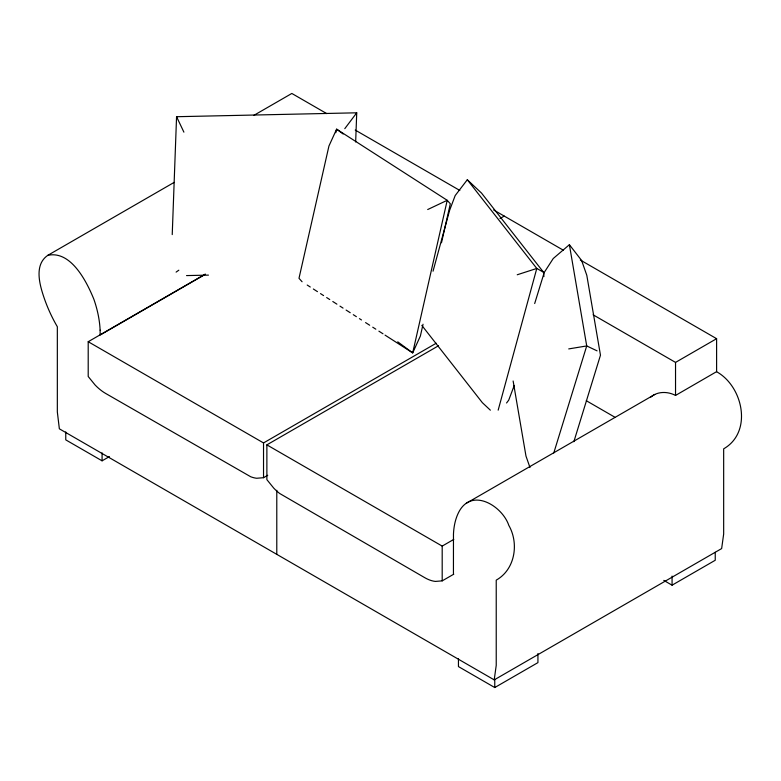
<?xml version="1.0" encoding="UTF-8"?>
<svg xmlns="http://www.w3.org/2000/svg" width="781" height="781" viewBox="0 0 781 781"><rect width="100%" height="100%" fill="white"/><g stroke="black" fill="none" stroke-linecap="round" stroke-linejoin="round"><path stroke-width="1.17" d="M172.23 234.603L176.565 116.711L356.732 112.806L355.658 141.976M174.163 182.383L47.817 255.328C34.276 264.554 39.343 283.62 43.707 296.692C47.202 307.138 51.78 317.223 57.335 326.741L57.335 411.958L59.356 428.818L494.207 679.88L496.228 665.353L496.228 580.137C515.099 569.544 519.18 543.469 508.812 525.379C502.486 506.449 473.188 487.881 459.687 510.481A83.46 48.188 60 0 0 453.468 534.136L453.439 573.781M335.82 132.711L336.621 129.168L447.22 200.307L450.315 203.753L441.49 242.735M423.038 324.232L420.373 336.045L412.69 352.895L385.033 335.108M433.035 271.192L449.622 210.333L455.186 195.562L467.302 179.757L481.516 193.073L543.556 272.276L543.927 276.572M498.171 410.152L536.791 268.449L467.302 179.757M534.682 303.536L544.269 272.384L553.251 258.511L569.388 244.707L581.611 260.464L586.804 275.312L600.472 355.189L573.85 441.724M553.778 452.97L586.716 345.944L569.388 244.707M514.269 385.433L508.695 400.194L506.557 402.986M344.782 128.67L356.732 112.806M650.837 397.08C657.602 391.125 667.901 391.359 675.536 395.44L716.607 371.649L716.607 338.69L580.293 259.995M176.115 272.11L178.82 270.197M253.923 115.334L291.83 93.456L326.702 113.587M267.737 475.278L263.529 477.708L256.676 478.255A40.202 23.205 60 0 1 250.691 476.742L105.669 393.458A39.88 23.03 60 0 1 95.057 384.945L88.204 376.491L88.204 341.717L205.081 274.238M205.423 274.238L100.134 335.029L100.134 330.138M500.006 218.504L504.214 216.073M65.76 431.913L65.76 439.869L102.077 460.829L109.447 456.573M88.204 341.717L263.529 442.934L436.208 343.24M453.781 574.181L442.192 580.869L435.339 581.415A39.88 23.03 60 0 1 424.727 577.667L279.715 493.504A40.202 23.205 60 0 1 273.731 488.105L266.877 479.641L266.877 444.867L438.502 345.778M593.121 314.821L675.536 362.404L716.607 338.69M466.364 503.237L654.771 394.464M266.877 444.867L442.192 546.095L453.781 539.407M494.207 679.88L721.644 548.574L723.665 534.048L723.665 448.831C752.894 432.069 743.102 386.38 716.607 371.736M458.447 658.627L458.447 666.583L494.763 687.544L537.933 662.62L537.933 653.531M663.772 580.39L672.07 585.184L715.24 560.26L715.24 552.304M427.695 209.542L447.22 200.307L412.69 352.895L397.754 341.834M517.237 274.766L536.791 268.449L543.556 272.276M47.817 255.328C70.964 250.271 86.671 281.541 93.876 299.279A83.46 48.188 60 0 1 100.105 330.129M568.724 348.912L586.716 345.944L597.084 350.864M186.532 275.586L208.449 275.117M355.228 130.056L459.833 190.457M493.651 209.972L563.394 250.242M586.287 400.702L614.803 417.171M307.206 285.045L310.272 287.017M313.347 288.999L317.447 291.635M320.513 293.607L323.588 295.589M326.663 297.561L329.738 299.533M332.804 301.515L336.904 304.151M339.979 306.123L343.044 308.105M346.12 310.077L350.22 312.712M353.285 314.684L356.361 316.666M359.436 318.638L361.476 319.956M365.576 322.592L369.677 325.228M372.742 327.2L375.817 329.182M378.892 331.154L382.983 333.79M343.152 134L336.621 129.168L328.938 146.018L298.996 278.3L302.081 281.756M490.361 410.181L482.375 402.693L421.818 325.394M176.565 116.711L183.896 132.155M529.977 467.516L525.984 456.094L513.127 380.991M675.536 362.404L675.536 395.44M672.07 576.085L672.07 585.184M494.763 679.597L494.763 687.544M442.192 546.095L442.192 580.869M276.786 490.302L276.786 554.354M263.529 442.934L263.529 477.708M102.077 452.873L102.077 460.829"/></g></svg>
